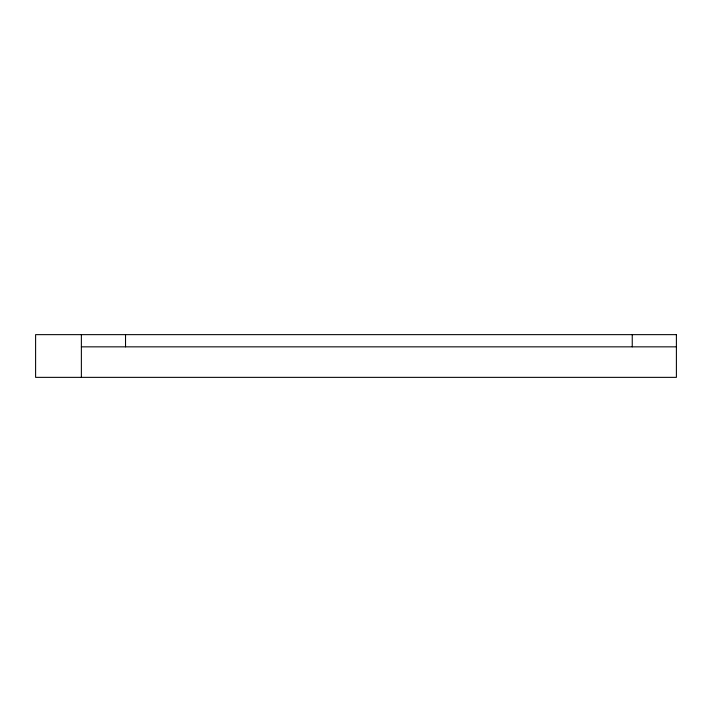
<?xml version="1.0" encoding="UTF-8"?>
<svg xmlns="http://www.w3.org/2000/svg" width="712" height="712" viewBox="0 0 712 712"><rect width="100%" height="100%" fill="white"/><g stroke="black" fill="none" stroke-linecap="round" stroke-linejoin="round"><path stroke-width="1.07" d="M81.373 346.842L676.4 346.842M632.247 334.64L632.247 346.842M125.526 334.64L125.526 346.842M81.373 334.64L81.373 377.36M676.4 334.64L35.6 334.64L35.6 377.36L676.4 377.36L676.4 334.64"/></g></svg>
